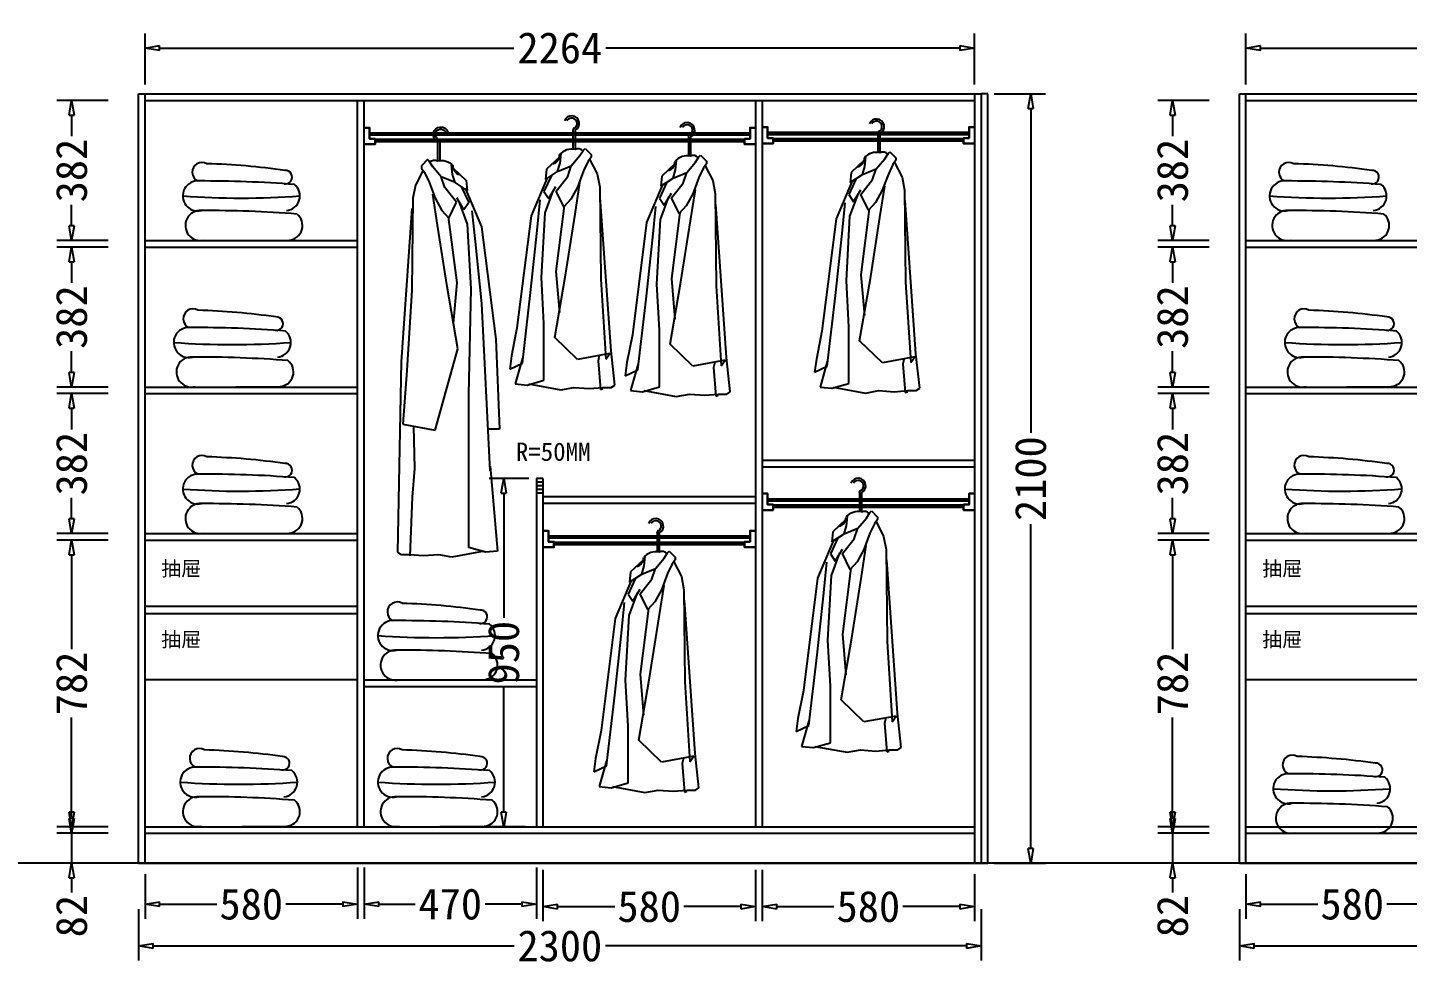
# Model space of a CAD drawing. Header units: millimetres. Extents: x 304407 to 361076, y -1262425 to -1203358.
# Drawn here: x 321042 to 324807, y -1235835 to -1233272 of the extents above; entities that cross this region are included whole.
import ezdxf

# ---------------------------------------------------------------- set-up
doc = ezdxf.new("R2010")
doc.units = ezdxf.units.MM
doc.header["$LTSCALE"] = 20
doc.layers.get('Defpoints').update_dxf_attribs({"color": 250})
for name, color, linetype in [('8', 8, 'Continuous'), ('LAYER10', 11, 'Continuous'), ('LAYER8', 11, 'Continuous'), ('图层3', 4, 'Continuous'), ('墙体', 40, 'Continuous')]:
    doc.layers.add(name, color=color, linetype=linetype)
doc.styles.get("Standard").update_dxf_attribs({"font": 'SimSun.ttf', "height": 85})
doc.styles.add('text', font='SimSun.ttf', dxfattribs={"height": 85})
doc.dimstyles.new('周文晶', dxfattribs={"dimtxt": 70, "dimasz": 40, "dimexe": 40, "dimexo": 30, "dimgap": 10, "dimtad": 0, "dimdec": 0, "dimtxsty": 'Standard', "dimblk": 'CLOSEDBLANK', "dimcen": 200, "dimclrd": 256, "dimclre": 256, "dimadec": 0, "dimazin": 0, "dimtfac": 1, "dimtdec": 0, "dimtmove": 0, "dimatfit": 3, "dimldrblk": 'CLOSEDBLANK', "dimfxl": 100, "dimfxlon": 1, "dimarcsym": 0})

# ---------------------------------------------------------------- blocks, each defined once
blk = doc.blocks.new('_ClosedBlank')
at = {"color": 0, "linetype": 'ByBlock', "lineweight": -2}
for p, q in [((-1, 0.167), (0, 0)), ((-1, 0.167), (-1, -0.167)), ((0, 0), (-1, -0.167))]:
    blk.add_line(p, q, dxfattribs=at)
blk = doc.blocks.new('*D1409')
at = {"lineweight": -2, "transparency": 16777216}
for p, q in [((321362.2, -1235583.3), (321362.2, -1235704.8)), ((321942.2, -1235564.8), (321942.2, -1235704.8)), ((321402.2, -1235664.8), (321558.2, -1235664.8)), ((321902.2, -1235664.8), (321746.3, -1235664.8))]:
    blk.add_line(p, q, dxfattribs=at)
at = {"layer": 'Defpoints', "color": 0, "transparency": 16777216}
for p in [(321942.2, -1235453.3), (321362.2, -1235553.3), (321942.2, -1235664.8)]:
    blk.add_point(p, dxfattribs=at)
at = {"lineweight": -2, "transparency": 16777216, "xscale": 40, "yscale": 40, "zscale": 40, "rotation": 180}
blk.add_blockref('_ClosedBlank', (321362.2, -1235664.8), dxfattribs=at)
at = {"lineweight": -2, "transparency": 16777216, "xscale": 40, "yscale": 40, "zscale": 40}
blk.add_blockref('_ClosedBlank', (321942.2, -1235664.8), dxfattribs=at)
at = {"color": 0, "transparency": 16777216, "insert": (321652.2, -1235664.8), "char_height": 85, "attachment_point": 5}
blk.add_mtext('580', dxfattribs=at)
blk = doc.blocks.new('*D1410')
at = {"lineweight": -2, "transparency": 16777216}
for p, q in [((321960.2, -1235564.8), (321960.2, -1235704.8)), ((322430.2, -1235564.8), (322430.2, -1235704.8)), ((322000.2, -1235664.8), (322099.7, -1235664.8)), ((322390.2, -1235664.8), (322290.7, -1235664.8))]:
    blk.add_line(p, q, dxfattribs=at)
at = {"layer": 'Defpoints', "color": 0, "transparency": 16777216}
for p in [(321960.2, -1233471.3), (322430.2, -1235453.3), (322430.2, -1235664.8)]:
    blk.add_point(p, dxfattribs=at)
at = {"lineweight": -2, "transparency": 16777216, "xscale": 40, "yscale": 40, "zscale": 40, "rotation": 180}
blk.add_blockref('_ClosedBlank', (321960.2, -1235664.8), dxfattribs=at)
at = {"lineweight": -2, "transparency": 16777216, "xscale": 40, "yscale": 40, "zscale": 40}
blk.add_blockref('_ClosedBlank', (322430.2, -1235664.8), dxfattribs=at)
at = {"color": 0, "transparency": 16777216, "insert": (322195.2, -1235664.8), "char_height": 85, "attachment_point": 5}
blk.add_mtext('470', dxfattribs=at)
blk = doc.blocks.new('*D1411')
at = {"lineweight": -2, "transparency": 16777216}
for p, q in [((321362.2, -1233427.9), (321362.2, -1233287.9)), ((323626.2, -1233427.9), (323626.2, -1233287.9)), ((321402.2, -1233327.9), (322368.5, -1233327.9)), ((323586.2, -1233327.9), (322619.9, -1233327.9))]:
    blk.add_line(p, q, dxfattribs=at)
at = {"layer": 'Defpoints', "color": 0, "transparency": 16777216}
for p in [(323626.2, -1233327.9), (321362.2, -1233471.3), (323626.2, -1233471.3)]:
    blk.add_point(p, dxfattribs=at)
at = {"lineweight": -2, "transparency": 16777216, "xscale": 40, "yscale": 40, "zscale": 40, "rotation": 180}
blk.add_blockref('_ClosedBlank', (321362.2, -1233327.9), dxfattribs=at)
at = {"lineweight": -2, "transparency": 16777216, "xscale": 40, "yscale": 40, "zscale": 40}
blk.add_blockref('_ClosedBlank', (323626.2, -1233327.9), dxfattribs=at)
at = {"color": 0, "transparency": 16777216, "insert": (322494.2, -1233327.9), "char_height": 85, "attachment_point": 5}
blk.add_mtext('2264', dxfattribs=at)
blk = doc.blocks.new('*D1412')
at = {"lineweight": -2, "transparency": 16777216}
for p, q in [((321344.2, -1235678.9), (321344.2, -1235818.9)), ((323644.2, -1235678.9), (323644.2, -1235818.9)), ((321384.2, -1235778.9), (322369.5, -1235778.9)), ((323604.2, -1235778.9), (322619, -1235778.9))]:
    blk.add_line(p, q, dxfattribs=at)
at = {"layer": 'Defpoints', "color": 0, "transparency": 16777216}
for p in [(321344.2, -1235553.3), (323644.2, -1235553.3), (323644.2, -1235778.9)]:
    blk.add_point(p, dxfattribs=at)
at = {"lineweight": -2, "transparency": 16777216, "xscale": 40, "yscale": 40, "zscale": 40, "rotation": 180}
blk.add_blockref('_ClosedBlank', (321344.2, -1235778.9), dxfattribs=at)
at = {"lineweight": -2, "transparency": 16777216, "xscale": 40, "yscale": 40, "zscale": 40}
blk.add_blockref('_ClosedBlank', (323644.2, -1235778.9), dxfattribs=at)
at = {"color": 0, "transparency": 16777216, "insert": (322494.2, -1235778.9), "char_height": 85, "attachment_point": 5}
blk.add_mtext('2300', dxfattribs=at)
blk = doc.blocks.new('*D1413')
at = {"lineweight": -2, "transparency": 16777216}
for p, q in [((321162, -1235431.3), (321162, -1235391.3)), ((321262, -1235471.3), (321122, -1235471.3)), ((321162, -1235471.3), (321162, -1235553.3)), ((321262, -1235553.3), (321122, -1235553.3)), ((321162, -1235593.3), (321162, -1235633.3))]:
    blk.add_line(p, q, dxfattribs=at)
at = {"layer": 'Defpoints', "color": 0, "transparency": 16777216}
for p in [(321162, -1235471.3), (321362.2, -1235471.3), (321344.2, -1235553.3)]:
    blk.add_point(p, dxfattribs=at)
at = {"lineweight": -2, "transparency": 16777216, "xscale": 40, "yscale": 40, "zscale": 40}
for p, rotation in [((321162, -1235471.3), 270), ((321162, -1235553.3), 90)]:
    blk.add_blockref('_ClosedBlank', p, dxfattribs=dict(at, rotation=rotation))
at = {"color": 0, "transparency": 16777216, "insert": (321162, -1235697.4), "char_height": 85, "attachment_point": 5, "rotation": 90}
blk.add_mtext('82', dxfattribs=at)
blk = doc.blocks.new('*D1414')
at = {"lineweight": -2, "transparency": 16777216}
for p, q in [((321262, -1234671.3), (321122, -1234671.3)), ((321162, -1234711.3), (321162, -1234969.2)), ((321162, -1235413.3), (321162, -1235155.4)), ((321262, -1235453.3), (321122, -1235453.3))]:
    blk.add_line(p, q, dxfattribs=at)
at = {"layer": 'Defpoints', "color": 0, "transparency": 16777216}
for p in [(321162, -1234671.3), (321362.2, -1234671.3), (321362.2, -1235453.3)]:
    blk.add_point(p, dxfattribs=at)
at = {"lineweight": -2, "transparency": 16777216, "xscale": 40, "yscale": 40, "zscale": 40}
for p, rotation in [((321162, -1234671.3), 90), ((321162, -1235453.3), 270)]:
    blk.add_blockref('_ClosedBlank', p, dxfattribs=dict(at, rotation=rotation))
at = {"color": 0, "transparency": 16777216, "insert": (321162, -1235062.3), "char_height": 85, "attachment_point": 5, "rotation": 90}
blk.add_mtext('782', dxfattribs=at)
blk = doc.blocks.new('*D1415')
at = {"lineweight": -2, "transparency": 16777216}
for p, q in [((321262, -1234271.3), (321122, -1234271.3)), ((321162, -1234311.3), (321162, -1234368.9)), ((321162, -1234613.3), (321162, -1234555.6)), ((321262, -1234653.3), (321122, -1234653.3))]:
    blk.add_line(p, q, dxfattribs=at)
at = {"layer": 'Defpoints', "color": 0, "transparency": 16777216}
for p in [(321162, -1234271.3), (321362.2, -1234271.3), (321362.2, -1234653.3)]:
    blk.add_point(p, dxfattribs=at)
at = {"lineweight": -2, "transparency": 16777216, "xscale": 40, "yscale": 40, "zscale": 40}
for p, rotation in [((321162, -1234271.3), 90), ((321162, -1234653.3), 270)]:
    blk.add_blockref('_ClosedBlank', p, dxfattribs=dict(at, rotation=rotation))
at = {"color": 0, "transparency": 16777216, "insert": (321162, -1234462.3), "char_height": 85, "attachment_point": 5, "rotation": 90}
blk.add_mtext('382', dxfattribs=at)
blk = doc.blocks.new('*D1416')
at = {"lineweight": -2, "transparency": 16777216}
for p, q in [((321262, -1233871.3), (321122, -1233871.3)), ((321162, -1233911.3), (321162, -1233968.9)), ((321162, -1234213.3), (321162, -1234155.6)), ((321262, -1234253.3), (321122, -1234253.3))]:
    blk.add_line(p, q, dxfattribs=at)
at = {"layer": 'Defpoints', "color": 0, "transparency": 16777216}
for p in [(321162, -1233871.3), (321362.2, -1233871.3), (321362.2, -1234253.3)]:
    blk.add_point(p, dxfattribs=at)
at = {"lineweight": -2, "transparency": 16777216, "xscale": 40, "yscale": 40, "zscale": 40}
for p, rotation in [((321162, -1233871.3), 90), ((321162, -1234253.3), 270)]:
    blk.add_blockref('_ClosedBlank', p, dxfattribs=dict(at, rotation=rotation))
at = {"color": 0, "transparency": 16777216, "insert": (321162, -1234062.3), "char_height": 85, "attachment_point": 5, "rotation": 90}
blk.add_mtext('382', dxfattribs=at)
blk = doc.blocks.new('*D1417')
at = {"lineweight": -2, "transparency": 16777216}
for p, q in [((321262, -1233471.3), (321122, -1233471.3)), ((321162, -1233511.3), (321162, -1233568.9)), ((321162, -1233813.3), (321162, -1233755.6)), ((321262, -1233853.3), (321122, -1233853.3))]:
    blk.add_line(p, q, dxfattribs=at)
at = {"layer": 'Defpoints', "color": 0, "transparency": 16777216}
for p in [(321162, -1233471.3), (321362.2, -1233471.3), (321362.2, -1233853.3)]:
    blk.add_point(p, dxfattribs=at)
at = {"lineweight": -2, "transparency": 16777216, "xscale": 40, "yscale": 40, "zscale": 40}
for p, rotation in [((321162, -1233471.3), 90), ((321162, -1233853.3), 270)]:
    blk.add_blockref('_ClosedBlank', p, dxfattribs=dict(at, rotation=rotation))
at = {"color": 0, "transparency": 16777216, "insert": (321162, -1233662.3), "char_height": 85, "attachment_point": 5, "rotation": 90}
blk.add_mtext('382', dxfattribs=at)
blk = doc.blocks.new('*D1418')
at = {"lineweight": -2, "transparency": 16777216}
for p, q in [((323679.1, -1233453.3), (323819.1, -1233453.3)), ((323779.1, -1233493.3), (323779.1, -1234378.5)), ((323779.1, -1235513.3), (323779.1, -1234628)), ((323679.1, -1235553.3), (323819.1, -1235553.3))]:
    blk.add_line(p, q, dxfattribs=at)
at = {"layer": 'Defpoints', "color": 0, "transparency": 16777216}
for p in [(323644.2, -1233453.3), (323779.1, -1233453.3), (323644.2, -1235553.3)]:
    blk.add_point(p, dxfattribs=at)
at = {"lineweight": -2, "transparency": 16777216, "xscale": 40, "yscale": 40, "zscale": 40}
for p, rotation in [((323779.1, -1233453.3), 90), ((323779.1, -1235553.3), 270)]:
    blk.add_blockref('_ClosedBlank', p, dxfattribs=dict(at, rotation=rotation))
at = {"color": 0, "transparency": 16777216, "insert": (323779.1, -1234503.3), "char_height": 85, "attachment_point": 5, "rotation": 90}
blk.add_mtext('2100', dxfattribs=at)
blk = doc.blocks.new('*D1419')
at = {"lineweight": -2, "transparency": 16777216}
for p, q in [((323046.2, -1235571.5), (323046.2, -1235711.5)), ((323626.2, -1235583.3), (323626.2, -1235711.5)), ((323086.2, -1235671.5), (323242.2, -1235671.5)), ((323586.2, -1235671.5), (323430.3, -1235671.5))]:
    blk.add_line(p, q, dxfattribs=at)
at = {"layer": 'Defpoints', "color": 0, "transparency": 16777216}
for p in [(323046.2, -1235453.3), (323626.2, -1235553.3), (323626.2, -1235671.5)]:
    blk.add_point(p, dxfattribs=at)
at = {"lineweight": -2, "transparency": 16777216, "xscale": 40, "yscale": 40, "zscale": 40, "rotation": 180}
blk.add_blockref('_ClosedBlank', (323046.2, -1235671.5), dxfattribs=at)
at = {"lineweight": -2, "transparency": 16777216, "xscale": 40, "yscale": 40, "zscale": 40}
blk.add_blockref('_ClosedBlank', (323626.2, -1235671.5), dxfattribs=at)
at = {"color": 0, "transparency": 16777216, "insert": (323336.2, -1235671.5), "char_height": 85, "attachment_point": 5}
blk.add_mtext('580', dxfattribs=at)
blk = doc.blocks.new('*D1420')
at = {"lineweight": -2, "transparency": 16777216}
for p, q in [((322409.2, -1234503.3), (322301.2, -1234503.3)), ((322341.2, -1234543.3), (322341.2, -1234883.3)), ((322341.2, -1235413.3), (322341.2, -1235073.3)), ((322400.2, -1235453.3), (322301.2, -1235453.3))]:
    blk.add_line(p, q, dxfattribs=at)
at = {"layer": 'Defpoints', "color": 0, "transparency": 16777216}
for p in [(322439.2, -1234503.3), (322341.2, -1235453.3), (322430.2, -1235453.3)]:
    blk.add_point(p, dxfattribs=at)
at = {"lineweight": -2, "transparency": 16777216, "xscale": 40, "yscale": 40, "zscale": 40}
for p, rotation in [((322341.2, -1234503.3), 90), ((322341.2, -1235453.3), 270)]:
    blk.add_blockref('_ClosedBlank', p, dxfattribs=dict(at, rotation=rotation))
at = {"color": 0, "transparency": 16777216, "insert": (322341.2, -1234978.3), "char_height": 85, "attachment_point": 5, "rotation": 90}
blk.add_mtext('950', dxfattribs=at)
blk = doc.blocks.new('*D1421')
at = {"lineweight": -2, "transparency": 16777216}
for p, q in [((322448.2, -1235571.5), (322448.2, -1235711.5)), ((323028.2, -1235571.5), (323028.2, -1235711.5)), ((322488.2, -1235671.5), (322644.2, -1235671.5)), ((322988.2, -1235671.5), (322832.3, -1235671.5))]:
    blk.add_line(p, q, dxfattribs=at)
at = {"layer": 'Defpoints', "color": 0, "transparency": 16777216}
for p in [(322448.2, -1235453.3), (323028.2, -1235453.3), (323028.2, -1235671.5)]:
    blk.add_point(p, dxfattribs=at)
at = {"lineweight": -2, "transparency": 16777216, "xscale": 40, "yscale": 40, "zscale": 40, "rotation": 180}
blk.add_blockref('_ClosedBlank', (322448.2, -1235671.5), dxfattribs=at)
at = {"lineweight": -2, "transparency": 16777216, "xscale": 40, "yscale": 40, "zscale": 40}
blk.add_blockref('_ClosedBlank', (323028.2, -1235671.5), dxfattribs=at)
at = {"color": 0, "transparency": 16777216, "insert": (322738.2, -1235671.5), "char_height": 85, "attachment_point": 5}
blk.add_mtext('580', dxfattribs=at)
blk = doc.blocks.new('*D1422')
at = {"lineweight": -2, "transparency": 16777216}
for p, q in [((324366.6, -1235583.3), (324366.6, -1235704.8)), ((324946.6, -1235564.8), (324946.6, -1235704.8)), ((324406.6, -1235664.8), (324562.6, -1235664.8)), ((324906.6, -1235664.8), (324750.7, -1235664.8))]:
    blk.add_line(p, q, dxfattribs=at)
at = {"layer": 'Defpoints', "color": 0, "transparency": 16777216}
for p in [(324946.6, -1235453.3), (324366.6, -1235553.3), (324946.6, -1235664.8)]:
    blk.add_point(p, dxfattribs=at)
at = {"lineweight": -2, "transparency": 16777216, "xscale": 40, "yscale": 40, "zscale": 40, "rotation": 180}
blk.add_blockref('_ClosedBlank', (324366.6, -1235664.8), dxfattribs=at)
at = {"lineweight": -2, "transparency": 16777216, "xscale": 40, "yscale": 40, "zscale": 40}
blk.add_blockref('_ClosedBlank', (324946.6, -1235664.8), dxfattribs=at)
at = {"color": 0, "transparency": 16777216, "insert": (324656.6, -1235664.8), "char_height": 85, "attachment_point": 5}
blk.add_mtext('580', dxfattribs=at)
blk = doc.blocks.new('*D1424')
at = {"lineweight": -2, "transparency": 16777216}
for p, q in [((324366.6, -1233427.9), (324366.6, -1233287.9)), ((326730.6, -1233427.9), (326730.6, -1233287.9)), ((324406.6, -1233327.9), (325422.9, -1233327.9)), ((326690.6, -1233327.9), (325674.3, -1233327.9))]:
    blk.add_line(p, q, dxfattribs=at)
at = {"layer": 'Defpoints', "color": 0, "transparency": 16777216}
for p in [(326730.6, -1233327.9), (324366.6, -1233471.3), (326730.6, -1233471.3)]:
    blk.add_point(p, dxfattribs=at)
at = {"lineweight": -2, "transparency": 16777216, "xscale": 40, "yscale": 40, "zscale": 40, "rotation": 180}
blk.add_blockref('_ClosedBlank', (324366.6, -1233327.9), dxfattribs=at)
at = {"lineweight": -2, "transparency": 16777216, "xscale": 40, "yscale": 40, "zscale": 40}
blk.add_blockref('_ClosedBlank', (326730.6, -1233327.9), dxfattribs=at)
at = {"color": 0, "transparency": 16777216, "insert": (325548.6, -1233327.9), "char_height": 85, "attachment_point": 5}
blk.add_mtext('2364', dxfattribs=at)
blk = doc.blocks.new('*D1425')
at = {"lineweight": -2, "transparency": 16777216}
for p, q in [((324348.6, -1235678.9), (324348.6, -1235818.9)), ((326748.6, -1235678.9), (326748.6, -1235818.9)), ((324388.6, -1235778.9), (325423.9, -1235778.9)), ((326708.6, -1235778.9), (325673.4, -1235778.9))]:
    blk.add_line(p, q, dxfattribs=at)
at = {"layer": 'Defpoints', "color": 0, "transparency": 16777216}
for p in [(324348.6, -1235553.3), (326748.6, -1235553.3), (326748.6, -1235778.9)]:
    blk.add_point(p, dxfattribs=at)
at = {"lineweight": -2, "transparency": 16777216, "xscale": 40, "yscale": 40, "zscale": 40, "rotation": 180}
blk.add_blockref('_ClosedBlank', (324348.6, -1235778.9), dxfattribs=at)
at = {"lineweight": -2, "transparency": 16777216, "xscale": 40, "yscale": 40, "zscale": 40}
blk.add_blockref('_ClosedBlank', (326748.6, -1235778.9), dxfattribs=at)
at = {"color": 0, "transparency": 16777216, "insert": (325548.6, -1235778.9), "char_height": 85, "attachment_point": 5}
blk.add_mtext('2400', dxfattribs=at)
blk = doc.blocks.new('*D1429')
at = {"lineweight": -2, "transparency": 16777216}
for p, q in [((324166.4, -1235431.3), (324166.4, -1235391.3)), ((324266.4, -1235471.3), (324126.4, -1235471.3)), ((324166.4, -1235471.3), (324166.4, -1235553.3)), ((324266.4, -1235553.3), (324126.4, -1235553.3)), ((324166.4, -1235593.3), (324166.4, -1235633.3))]:
    blk.add_line(p, q, dxfattribs=at)
at = {"layer": 'Defpoints', "color": 0, "transparency": 16777216}
for p in [(324166.4, -1235471.3), (324366.6, -1235471.3), (324348.6, -1235553.3)]:
    blk.add_point(p, dxfattribs=at)
at = {"lineweight": -2, "transparency": 16777216, "xscale": 40, "yscale": 40, "zscale": 40}
for p, rotation in [((324166.4, -1235471.3), 270), ((324166.4, -1235553.3), 90)]:
    blk.add_blockref('_ClosedBlank', p, dxfattribs=dict(at, rotation=rotation))
at = {"color": 0, "transparency": 16777216, "insert": (324166.4, -1235697.4), "char_height": 85, "attachment_point": 5, "rotation": 90}
blk.add_mtext('82', dxfattribs=at)
blk = doc.blocks.new('*D1430')
at = {"lineweight": -2, "transparency": 16777216}
for p, q in [((324266.4, -1234671.3), (324126.4, -1234671.3)), ((324166.4, -1234711.3), (324166.4, -1234969.2)), ((324166.4, -1235413.3), (324166.4, -1235155.4)), ((324266.4, -1235453.3), (324126.4, -1235453.3))]:
    blk.add_line(p, q, dxfattribs=at)
at = {"layer": 'Defpoints', "color": 0, "transparency": 16777216}
for p in [(324166.4, -1234671.3), (324366.6, -1234671.3), (324366.6, -1235453.3)]:
    blk.add_point(p, dxfattribs=at)
at = {"lineweight": -2, "transparency": 16777216, "xscale": 40, "yscale": 40, "zscale": 40}
for p, rotation in [((324166.4, -1234671.3), 90), ((324166.4, -1235453.3), 270)]:
    blk.add_blockref('_ClosedBlank', p, dxfattribs=dict(at, rotation=rotation))
at = {"color": 0, "transparency": 16777216, "insert": (324166.4, -1235062.3), "char_height": 85, "attachment_point": 5, "rotation": 90}
blk.add_mtext('782', dxfattribs=at)
blk = doc.blocks.new('*D1431')
at = {"lineweight": -2, "transparency": 16777216}
for p, q in [((324266.4, -1234271.3), (324126.4, -1234271.3)), ((324166.4, -1234311.3), (324166.4, -1234368.9)), ((324166.4, -1234613.3), (324166.4, -1234555.6)), ((324266.4, -1234653.3), (324126.4, -1234653.3))]:
    blk.add_line(p, q, dxfattribs=at)
at = {"layer": 'Defpoints', "color": 0, "transparency": 16777216}
for p in [(324166.4, -1234271.3), (324366.6, -1234271.3), (324366.6, -1234653.3)]:
    blk.add_point(p, dxfattribs=at)
at = {"lineweight": -2, "transparency": 16777216, "xscale": 40, "yscale": 40, "zscale": 40}
for p, rotation in [((324166.4, -1234271.3), 90), ((324166.4, -1234653.3), 270)]:
    blk.add_blockref('_ClosedBlank', p, dxfattribs=dict(at, rotation=rotation))
at = {"color": 0, "transparency": 16777216, "insert": (324166.4, -1234462.3), "char_height": 85, "attachment_point": 5, "rotation": 90}
blk.add_mtext('382', dxfattribs=at)
blk = doc.blocks.new('*D1432')
at = {"lineweight": -2, "transparency": 16777216}
for p, q in [((324266.4, -1233871.3), (324126.4, -1233871.3)), ((324166.4, -1233911.3), (324166.4, -1233968.9)), ((324166.4, -1234213.3), (324166.4, -1234155.6)), ((324266.4, -1234253.3), (324126.4, -1234253.3))]:
    blk.add_line(p, q, dxfattribs=at)
at = {"layer": 'Defpoints', "color": 0, "transparency": 16777216}
for p in [(324166.4, -1233871.3), (324366.6, -1233871.3), (324366.6, -1234253.3)]:
    blk.add_point(p, dxfattribs=at)
at = {"lineweight": -2, "transparency": 16777216, "xscale": 40, "yscale": 40, "zscale": 40}
for p, rotation in [((324166.4, -1233871.3), 90), ((324166.4, -1234253.3), 270)]:
    blk.add_blockref('_ClosedBlank', p, dxfattribs=dict(at, rotation=rotation))
at = {"color": 0, "transparency": 16777216, "insert": (324166.4, -1234062.3), "char_height": 85, "attachment_point": 5, "rotation": 90}
blk.add_mtext('382', dxfattribs=at)
blk = doc.blocks.new('*D1433')
at = {"lineweight": -2, "transparency": 16777216}
for p, q in [((324266.4, -1233471.3), (324126.4, -1233471.3)), ((324166.4, -1233511.3), (324166.4, -1233568.9)), ((324166.4, -1233813.3), (324166.4, -1233755.6)), ((324266.4, -1233853.3), (324126.4, -1233853.3))]:
    blk.add_line(p, q, dxfattribs=at)
at = {"layer": 'Defpoints', "color": 0, "transparency": 16777216}
for p in [(324166.4, -1233471.3), (324366.6, -1233471.3), (324366.6, -1233853.3)]:
    blk.add_point(p, dxfattribs=at)
at = {"lineweight": -2, "transparency": 16777216, "xscale": 40, "yscale": 40, "zscale": 40}
for p, rotation in [((324166.4, -1233471.3), 90), ((324166.4, -1233853.3), 270)]:
    blk.add_blockref('_ClosedBlank', p, dxfattribs=dict(at, rotation=rotation))
at = {"color": 0, "transparency": 16777216, "insert": (324166.4, -1233662.3), "char_height": 85, "attachment_point": 5, "rotation": 90}
blk.add_mtext('382', dxfattribs=at)
blk = doc.blocks.new('A$C1C5764E0')
at = {"layer": '8'}
for p, q in [((172.3, 708.4), (172.3, 657.4)), ((178.3, 708.4), (178.3, 657.4)), ((137.4, 618.5), (140.1, 644.9)), ((191.5, 639.3), (201.2, 654.6)), ((201.2, 654.6), (205.3, 658.7)), ((205.3, 658.7), (222, 642.1)), ((222, 642.1), (222, 635.2)), ((135.3, 635.3), (99.9, 601.9)), ((130.4, 596.4), (137.4, 618.5)), ((130.4, 596.4), (167.9, 611.6)), ((158.2, 582.5), (167.9, 611.6)), ((167.9, 611.6), (191.5, 639.3)), ((213.6, 624.1), (201.2, 597.8)), ((222, 635.2), (213.6, 624.1)), ((217.8, 629.6), (238.6, 589.4)), ((103, 580.9), (58.4, 475.1)), ((113.7, 585.2), (93.2, 541.7)), ((99.9, 601.9), (97.1, 574.2)), ((97.1, 574.2), (130.4, 596.4)), ((126.3, 542.3), (158.2, 582.5)), ((201.2, 597.8), (184.5, 553.4)), ((238.6, 589.4), (245.5, 553.4)), ((93.2, 541.7), (106.3, 522.1)), ((96.5, 482.8), (119.4, 544.9)), ((106.3, 522.1), (125.9, 554.7)), ((147.1, 499.3), (126.3, 542.3)), ((184.5, 553.4), (166.5, 520.1)), ((178.3, 479.5), (191.3, 564.6)), ((245.5, 553.4), (248.3, 302.5)), ((75, 435), (83.4, 518.8)), ((148.8, 502.4), (125.9, 322.6)), ((166.5, 520.1), (147.1, 499.3)), ((276.4, 106.8), (247, 525.3)), ((58.4, 475.1), (19.5, 168.8)), ((86.6, 306.3), (96.5, 482.8)), ((152.1, 312.8), (178.3, 479.5)), ((57, 265.8), (75, 435)), ((93.2, 180.9), (86.6, 306.3)), ((122.6, 142.8), (152.1, 312.8)), ((125.9, 322.6), (135.7, 211.4)), ((248.3, 302.5), (262.2, 83.5)), ((34.3, 73.1), (57, 265.8)), ((19.5, 168.8), (4.8, 92.7)), ((93.2, 26.2), (93.2, 180.9)), ((184.8, 82.8), (122.6, 142.8)), ((4.8, 92.7), (0, 56.7)), ((34.3, 86.2), (14.7, 16.3)), ((273.1, 99.1), (184.8, 82.8)), ((244.2, 93.8), (240.9, 79.6)), ((240.9, 79.6), (247.4, 1.1)), ((262.2, 83.5), (273.1, 99.1)), ((286.7, 13.1), (276.4, 106.8)), ((0, 56.7), (34.3, 73.1)), ((14.7, 16.3), (47.4, 13.1)), ((47.4, 13.1), (93.2, 26.2)), ((50.7, 16.3), (139, 0)), ((139, 0), (175, 6.5)), ((175, 6.5), (217.5, 3.3)), ((217.5, 3.3), (253.5, 6.5)), ((247.4, 1.1), (254, 3.3)), ((253.5, 6.5), (276.9, 6.5)), ((276.9, 6.5), (286.7, 13.1))]:
    blk.add_line(p, q, dxfattribs=at)
for centre, radius, start, end in [((168.9, 727.1), 20.9, 296.6338, 159.5285), ((168.9, 727.1), 14.9, 296.6338, 150.6175), ((175.9, 709.9), 3.91, 94.6712, 201.9626), ((110.9, 641.2), 25.1, 286.2636, 2.0248), ((168.9, 613.1), 43.9, 77.6993, 138.5966), ((186.2, 639.8), 18, 42.48, 116.3392)]:
    blk.add_arc(centre, radius, start, end, dxfattribs=at)
blk = doc.blocks.new('A$C4F477F88')
at = {"layer": 'LAYER10'}
blk.add_blockref('A$C1C5764E0', (0, 0), dxfattribs=at)
blk = doc.blocks.new('A$C5E603B19')
at = {"layer": 'LAYER8'}
blk.add_blockref('A$C4F477F88', (0, 0), dxfattribs=at)
blk = doc.blocks.new('A$C1B0A679D')
at = {"layer": '图层3'}
blk.add_blockref('A$C5E603B19', (0, 0), dxfattribs=at)
blk = doc.blocks.new('A$C52EB379C')
at = {"layer": '8'}
for p, q in [((163.3, 1134.6), (163.3, 1083.5)), ((169.3, 1134.6), (169.3, 1083.5)), ((126.4, 1061.5), (91, 1028.1)), ((128.4, 1044.7), (131.2, 1071)), ((159, 1037.8), (182.5, 1065.5)), ((182.5, 1065.5), (192.3, 1080.7)), ((192.3, 1080.7), (196.4, 1084.9)), ((196.4, 1084.9), (213.1, 1068.3)), ((213.1, 1061.3), (204.7, 1050.2)), ((208.9, 1055.8), (229.7, 1015.6)), ((213.1, 1068.3), (213.1, 1061.3)), ((91, 1028.1), (88.2, 1000.3)), ((88.2, 1000.3), (121.5, 1022.5)), ((121.5, 1022.5), (128.4, 1044.7)), ((121.5, 1022.5), (159, 1037.8)), ((149.3, 1008.7), (159, 1037.8)), ((192.3, 1023.9), (175.6, 979.5)), ((204.7, 1050.2), (192.3, 1023.9)), ((94.1, 1007.1), (49.5, 901.3)), ((104.8, 1011.4), (84.3, 967.8)), ((97.4, 948.2), (117, 980.9)), ((117.4, 968.5), (149.3, 1008.7)), ((175.6, 979.5), (157.6, 946.3)), ((169.3, 905.7), (182.4, 990.7)), ((229.7, 1015.6), (236.6, 979.5)), ((236.6, 979.5), (239.4, 728.7)), ((66.1, 861.1), (74.5, 944.9)), ((84.3, 967.8), (97.4, 948.2)), ((87.6, 909), (110.5, 971.1)), ((138.2, 925.5), (117.4, 968.5)), ((157.6, 946.3), (138.2, 925.5)), ((267.5, 533), (238.1, 951.5)), ((77.7, 732.4), (87.6, 909)), ((139.9, 928.6), (117, 748.8)), ((143.2, 738.9), (169.3, 905.7)), ((49.5, 901.3), (10.6, 595)), ((48.1, 692), (66.1, 861.1)), ((84.3, 444.7), (77.7, 732.4)), ((113.7, 568.9), (143.2, 738.9)), ((117, 748.8), (126.8, 637.6)), ((239.4, 728.7), (253.3, 509.7)), ((25.4, 235.4), (48.1, 692)), ((10.6, 595), (0, 349)), ((175.9, 346.6), (113.7, 568.9)), ((277.8, 13.1), (267.5, 533)), ((253.3, 509.7), (264.2, 362.9)), ((84.3, 26.2), (84.3, 444.7)), ((0, 349), (31, 349)), ((264.2, 362.9), (175.9, 346.6)), ((235.3, 357.6), (232, 242)), ((25.4, 248.5), (5.8, 16.3)), ((232, 242), (238.5, 163.5)), ((238.5, 163.5), (245.1, 3.3)), ((5.8, 16.3), (38.5, 13.1)), ((38.5, 13.1), (84.3, 26.2)), ((41.7, 16.3), (130.1, 0)), ((130.1, 0), (166.1, 6.5)), ((166.1, 6.5), (208.6, 3.3)), ((208.6, 3.3), (244.6, 6.5)), ((244.6, 6.5), (268, 6.5)), ((268, 6.5), (277.8, 13.1))]:
    blk.add_line(p, q, dxfattribs=at)
for centre, radius, start, end in [((160, 1153.2), 20.9, 296.6338, 159.5285), ((160, 1153.2), 14.9, 296.6338, 150.6175), ((167, 1136), 3.91, 94.6712, 201.9626), ((102, 1067.4), 25.1, 286.2636, 2.0248), ((160, 1039.2), 43.9, 77.6993, 138.5966), ((177.3, 1066), 18, 42.48, 116.3392)]:
    blk.add_arc(centre, radius, start, end, dxfattribs=at)
blk = doc.blocks.new('A$C05785CA5')
at = {"layer": 'LAYER10'}
blk.add_blockref('A$C52EB379C', (0, 0), dxfattribs=at)
blk = doc.blocks.new('A$C100967EE')
at = {"layer": 'LAYER10'}
blk.add_blockref('A$C05785CA5', (0, 0), dxfattribs=at)
blk = doc.blocks.new('A$C65D30603')
at = {"layer": 'LAYER8'}
blk.add_blockref('A$C100967EE', (0, 0), dxfattribs=at)
blk = doc.blocks.new('A$C50CE712E')
at = {"layer": '图层3'}
blk.add_blockref('A$C65D30603', (0, 0), dxfattribs=at)
blk = doc.blocks.new('A$C11F00F61')
at = {"color": 8}
blk.add_line((48.2, 0), (290.3, 1.2), dxfattribs=at)
at = {"layer": '墙体', "color": 8}
for centre, radius, start, end in [((52.6, 186.6), 26.7, 59.8021, 244.0801), ((9.8, -1698.7), 1909.1, 81.8981, 88.3112), ((280.3, 173), 18.4, 260.1551, 94.4157), ((41, 121.6), 41, 86.0834, 284.0988), ((53.8, -3125.6), 3288.1, 85.6244, 90.1755), ((279.7, 121.7), 40, 274.9406, 51.3165), ((159.2, 2329.1), 2213.2, 265.8756, 274.159), ((48.2, 41), 41, 86.0834, 284.0988), ((61, -3206.2), 3288.1, 85.6244, 90.1755), ((286.9, 41.1), 40, 274.9406, 51.3165)]:
    blk.add_arc(centre, radius, start, end, dxfattribs=at)

msp = doc.modelspace()

# ---------------------------------------------------------------- linework, layer by layer
for p, q in [((321344.2, -1235553.3), (321344.2, -1233453.3)), ((321344.2, -1233453.3), (323644.2, -1233453.3)), ((321362.2, -1235553.3), (321362.2, -1233453.3)), ((321362.2, -1233471.3), (323626.2, -1233471.3)), ((321942.2, -1235453.3), (321942.2, -1233471.3)), ((321960.2, -1235453.3), (321960.2, -1233471.3)), ((323028.2, -1233471.3), (323028.2, -1235453.3)), ((323046.2, -1233471.3), (323046.2, -1235453.3)), ((323626.2, -1233453.3), (323626.2, -1235553.3)), ((323644.2, -1233453.3), (323644.2, -1235553.3)), ((323662.2, -1233453.3), (323644.2, -1233453.3)), ((323662.2, -1235553.3), (323662.2, -1233453.3)), ((324348.6, -1235553.3), (324348.6, -1233453.3)), ((324348.6, -1233453.3), (326748.6, -1233453.3)), ((324366.6, -1235553.3), (324366.6, -1233453.3)), ((324366.6, -1233471.3), (326730.6, -1233471.3)), ((321362.2, -1233853.3), (321942.2, -1233853.3)), ((324366.6, -1233853.3), (324946.6, -1233853.3)), ((321362.2, -1233871.3), (321942.2, -1233871.3)), ((324366.6, -1233871.3), (324946.6, -1233871.3)), ((321362.2, -1234253.3), (321942.2, -1234253.3)), ((321362.2, -1234271.3), (321942.2, -1234271.3)), ((324366.6, -1234253.3), (324946.6, -1234253.3)), ((324366.6, -1234271.3), (324946.6, -1234271.3)), ((323046.2, -1234453.3), (323626.2, -1234453.3)), ((322430.2, -1234503.3), (322430.2, -1235453.3)), ((322448.2, -1234503.3), (322430.2, -1234503.3)), ((322448.2, -1234503.3), (322448.2, -1235453.3)), ((323046.2, -1234471.3), (323626.2, -1234471.3)), ((322448.2, -1234513.3), (322430.2, -1234513.3)), ((322448.2, -1234523.3), (322430.2, -1234523.3)), ((322448.2, -1234533.3), (322430.2, -1234533.3)), ((322448.2, -1234543.3), (322430.2, -1234543.3)), ((323028.2, -1234553.3), (322448.2, -1234553.3)), ((323028.2, -1234571.3), (322448.2, -1234571.3)), ((321362.2, -1234653.3), (321942.2, -1234653.3)), ((324366.6, -1234653.3), (324946.6, -1234653.3)), ((321362.2, -1234671.3), (321942.2, -1234671.3)), ((324366.6, -1234671.3), (324946.6, -1234671.3)), ((321362.2, -1234851.3), (321942.2, -1234851.3)), ((321362.2, -1234871.3), (321942.2, -1234871.3)), ((324366.6, -1234851.3), (324946.6, -1234851.3)), ((324366.6, -1234871.3), (324946.6, -1234871.3)), ((321362.2, -1235051.3), (321942.2, -1235051.3)), ((322430.2, -1235053.3), (321960.2, -1235053.3)), ((324366.6, -1235051.3), (324946.6, -1235051.3)), ((322430.2, -1235071.3), (321960.2, -1235071.3)), ((321362.2, -1235453.3), (323626.2, -1235453.3)), ((321362.2, -1235471.3), (323626.2, -1235471.3)), ((324366.6, -1235453.3), (326730.6, -1235453.3)), ((324366.6, -1235471.3), (326730.6, -1235471.3)), ((321344.2, -1235553.3), (323644.2, -1235553.3)), ((323644.2, -1235553.3), (323662.2, -1235553.3)), ((324348.6, -1235553.3), (326748.6, -1235553.3))]:
    msp.add_line(p, q)
at = {"color": 8}
msp.add_line((361075.9, -1235553.3), (304407.4, -1235553.3), dxfattribs=at)
msp.add_line((361075.9, -1235553.3), (304407.4, -1235553.3), dxfattribs=at)
at = {"lineweight": 30}
for points in [[(321960.2, -1233545.6), (321975.2, -1233545.6), (321975.2, -1233575.6), (321990.2, -1233575.6), (321990.2, -1233590.6), (321960.2, -1233590.6)], [(323013.2, -1233560.6), (321975.2, -1233560.6)], [(323028.2, -1233545.6), (323013.2, -1233545.6), (323013.2, -1233575.6), (322998.2, -1233575.6), (322998.2, -1233590.6), (323028.2, -1233590.6)], [(323046.2, -1233543.9), (323061.2, -1233543.9), (323061.2, -1233573.9), (323076.2, -1233573.9), (323076.2, -1233588.9), (323046.2, -1233588.9)], [(323611.2, -1233558.9), (323061.2, -1233558.9)], [(323611.2, -1233563.5), (323061.2, -1233563.5)], [(323626.2, -1233543.9), (323611.2, -1233543.9), (323611.2, -1233573.9), (323596.2, -1233573.9), (323596.2, -1233588.9), (323626.2, -1233588.9)], [(323013.2, -1233565.2), (321975.2, -1233565.2)], [(322998.2, -1233577.6), (321990.2, -1233577.6)], [(322998.2, -1233583.1), (321990.2, -1233583.1)], [(323596.2, -1233576), (323076.2, -1233576)], [(323596.2, -1233581.4), (323076.2, -1233581.4)], [(323046.2, -1234543.9), (323061.2, -1234543.9), (323061.2, -1234573.9), (323076.2, -1234573.9), (323076.2, -1234588.9), (323046.2, -1234588.9)], [(323611.2, -1234558.9), (323061.2, -1234558.9)], [(323611.2, -1234563.5), (323061.2, -1234563.5)], [(323596.2, -1234576), (323076.2, -1234576)], [(323626.2, -1234543.9), (323611.2, -1234543.9), (323611.2, -1234573.9), (323596.2, -1234573.9), (323596.2, -1234588.9), (323626.2, -1234588.9)], [(323596.2, -1234581.4), (323076.2, -1234581.4)], [(322448.2, -1234645.6), (322463.2, -1234645.6), (322463.2, -1234675.6), (322478.2, -1234675.6), (322478.2, -1234690.6), (322448.2, -1234690.6)], [(323028.2, -1234645.6), (323013.2, -1234645.6), (323013.2, -1234675.6), (322998.2, -1234675.6), (322998.2, -1234690.6), (323028.2, -1234690.6)], [(323013.2, -1234660.6), (322463.2, -1234660.6)], [(323013.2, -1234665.2), (322463.2, -1234665.2)], [(322998.2, -1234677.6), (322478.2, -1234677.6)], [(322998.2, -1234683.1), (322478.2, -1234683.1)]]:
    msp.add_lwpolyline(points, dxfattribs=at)

# ---------------------------------------------------------------- block references
for name, p in [('A$C1B0A679D', (322357.6, -1234260.9)), ('A$C1B0A679D', (323189.5, -1234269.6)), ('A$C1B0A679D', (322672.7, -1234279.2)), ('A$C11F00F61', (321465.1, -1233853.3)), ('A$C11F00F61', (324430.8, -1233853.3)), ('A$C11F00F61', (321440.5, -1234253.3)), ('A$C11F00F61', (324472.3, -1234253.3)), ('A$C11F00F61', (321465.1, -1234653.3)), ('A$C11F00F61', (324472.3, -1234653.3)), ('A$C1B0A679D', (323139.3, -1235250.3)), ('A$C1B0A679D', (322587.2, -1235360)), ('A$C11F00F61', (321997.6, -1235053.3)), ('A$C11F00F61', (321458.2, -1235453.3)), ('A$C11F00F61', (321997.6, -1235453.3)), ('A$C11F00F61', (324440.6, -1235471.3))]:
    msp.add_blockref(name, p)
at = {"xscale": -1}
msp.add_blockref('A$C50CE712E', (322329.8, -1234717.5), dxfattribs=at)

# ---------------------------------------------------------------- texts
at = {"attachment_point": 1, "style": 'text'}
for s, insert, char_height, width in [('R=50MM', (322374, -1234404.8), 50, 419.038), ('抽屉', (321406.5, -1234728.9), 40, 305.609), ('抽屉', (324410.9, -1234728.9), 40, 305.609), ('抽屉', (321406.5, -1234922.3), 40, 305.609), ('抽屉', (324410.9, -1234922.3), 40, 305.609)]:
    msp.add_mtext(s, dxfattribs=dict(at, insert=insert, char_height=char_height, width=width))

# ---------------------------------------------------------------- dimensions: what is measured, and where the dimension line sits
for base, p1, p2, picture, middle in [((323626.2, -1233327.9), (321362.2, -1233471.3), (323626.2, -1233471.3), '*D1411', (322494.2, -1233327.9)), ((326730.6, -1233327.9), (324366.6, -1233471.3), (326730.6, -1233471.3), '*D1424', (325548.6, -1233327.9)), ((322430.2, -1235664.8), (321960.2, -1233471.3), (322430.2, -1235453.3), '*D1410', (322195.2, -1235664.8)), ((321942.2, -1235664.8), (321362.2, -1235553.3), (321942.2, -1235453.3), '*D1409', (321652.2, -1235664.8)), ((323028.2, -1235671.5), (322448.2, -1235453.3), (323028.2, -1235453.3), '*D1421', (322738.2, -1235671.5)), ((323626.2, -1235671.5), (323046.2, -1235453.3), (323626.2, -1235553.3), '*D1419', (323336.2, -1235671.5)), ((324946.6, -1235664.8), (324366.6, -1235553.3), (324946.6, -1235453.3), '*D1422', (324656.6, -1235664.8)), ((323644.2, -1235778.9), (321344.2, -1235553.3), (323644.2, -1235553.3), '*D1412', (322494.2, -1235778.9)), ((326748.6, -1235778.9), (324348.6, -1235553.3), (326748.6, -1235553.3), '*D1425', (325548.6, -1235778.9))]:
    dim = msp.add_linear_dim(base=base, p1=p1, p2=p2, dimstyle='周文晶')
    dim.commit()
    dim.dimension.update_dxf_attribs({"geometry": picture, "text_midpoint": middle})
for base, p1, p2, angle, picture, middle in [((321162, -1233471.3), (321362.2, -1233853.3), (321362.2, -1233471.3), 270, '*D1417', (321162, -1233662.3)), ((323779.1, -1233453.3), (323644.2, -1235553.3), (323644.2, -1233453.3), 90, '*D1418', (323779.1, -1234503.3)), ((324166.4, -1233471.3), (324366.6, -1233853.3), (324366.6, -1233471.3), 270, '*D1433', (324166.4, -1233662.3)), ((321162, -1233871.3), (321362.2, -1234253.3), (321362.2, -1233871.3), 270, '*D1416', (321162, -1234062.3)), ((324166.4, -1233871.3), (324366.6, -1234253.3), (324366.6, -1233871.3), 270, '*D1432', (324166.4, -1234062.3)), ((321162, -1234271.3), (321362.2, -1234653.3), (321362.2, -1234271.3), 270, '*D1415', (321162, -1234462.3)), ((324166.4, -1234271.3), (324366.6, -1234653.3), (324366.6, -1234271.3), 270, '*D1431', (324166.4, -1234462.3)), ((322341.2, -1235453.3), (322439.2, -1234503.3), (322430.2, -1235453.3), 90, '*D1420', (322341.2, -1234978.3)), ((321162, -1234671.3), (321362.2, -1235453.3), (321362.2, -1234671.3), 270, '*D1414', (321162, -1235062.3)), ((324166.4, -1234671.3), (324366.6, -1235453.3), (324366.6, -1234671.3), 270, '*D1430', (324166.4, -1235062.3))]:
    dim = msp.add_linear_dim(base=base, p1=p1, p2=p2, angle=angle, dimstyle='周文晶')
    dim.commit()
    dim.dimension.update_dxf_attribs({"geometry": picture, "text_midpoint": middle})
for base, p1, p2, picture, middle in [((321162, -1235471.3), (321344.2, -1235553.3), (321362.2, -1235471.3), '*D1413', (321162, -1235697.4)), ((324166.4, -1235471.3), (324348.6, -1235553.3), (324366.6, -1235471.3), '*D1429', (324166.4, -1235697.4))]:
    dim = msp.add_linear_dim(base=base, p1=p1, p2=p2, angle=270, dimstyle='周文晶')
    dim.commit()
    dim.dimension.update_dxf_attribs({"geometry": picture, "text_midpoint": middle, "dimtype": 128})

doc.saveas('drawing.dxf')
